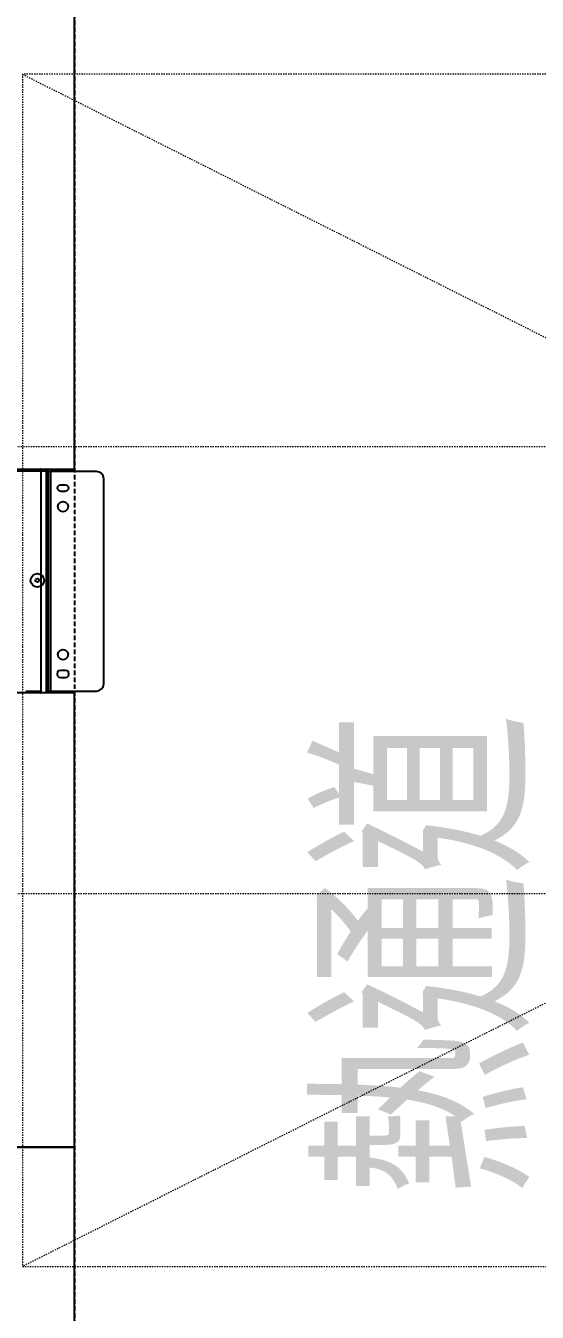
# Model space of a CAD drawing. Extents: x 225000 to 2157367, y 208400 to 840900.
# Drawn here: x 508460 to 509146, y 401341 to 403067 of the extents above; entities that cross this region are included whole.
import ezdxf

# ---------------------------------------------------------------- set-up
doc = ezdxf.new("R2010")
doc.units = 0
doc.header["$LTSCALE"] = 10
doc.linetypes.add('Data Center Layout_L20$0$HIDDENK1', pattern=[0.334, 0.167, -0.167])
doc.linetypes.add('XFDP20-DC-PH1$0$HIDDEN2', pattern=[0.1875, 0.125, -0.0625])
doc.layers.add('Data Center Layout_L20$0$ARC', color=252, linetype='Continuous', lineweight=0)
for name, color, linetype in [('XFDP20-DC-PH1$0$A-EQ (PH1)', 15, 'XFDP20-DC-PH1$0$HIDDEN2'), ('XFM2Q20-DC$0$M-HVAC-CEQPM', 22, 'Continuous'), ('XFM2Q20-DC$0$RACK-DC1-600X1200', 6, 'Continuous')]:
    doc.layers.add(name, color=color, linetype=linetype)
doc.styles.add('XFM2Q20-DC$0$XOL30-HVAC-EQ-L194205$0$Standard', font='txt.shx', dxfattribs={"width": 0.8, "bigfont": 'chineset.shx'})

# ---------------------------------------------------------------- blocks, each defined once
blk = doc.blocks.new('Data Center Layout_L20')
at = {"layer": 'Data Center Layout_L20$0$ARC', "linetype": 'Data Center Layout_L20$0$HIDDENK1'}
for p, q in [((508455.59, 203002.31), (511632.59, 201402.31)), ((511632.59, 203002.31), (508455.59, 201402.31)), ((509156.59, 202502.31), (507176.59, 202502.31)), ((509156.59, 201902.31), (507176.59, 201902.31))]:
    blk.add_line(p, q, dxfattribs=at)
blk.add_lwpolyline([(511632.59, 203002.31), (508455.59, 203002.31), (508455.59, 201402.31), (511632.59, 201402.31)], close=True, dxfattribs=at)
blk = doc.blocks.new('XFDP20-DC-PH1')
at = {"layer": 'XFDP20-DC-PH1$0$A-EQ (PH1)', "ltscale": 5, "elevation": 0}
blk.add_lwpolyline([(507325.6, 200654.5), (507325.6, 204302.3), (508525.6, 204302.3), (508525.6, 200654.5)], close=True, dxfattribs=at)
blk = doc.blocks.new('XFM2Q20-DC$0$43KW-ROW COOLER')
at = {"layer": 'XFM2Q20-DC$0$M-HVAC-CEQPM'}
for p, q in [((2185.3, -1392.6), (2184.9, -302.6)), ((1887.9, -1381.8), (1887.9, -1362.5)), ((1890, -1362.5), (1890, -1381.8)), ((2187.9, -1362.5), (2185.7, -1362.5)), ((2185.7, -1381.8), (2185.7, -1362.5)), ((2187.9, -1362.5), (2187.9, -1381.8)), ((1887.9, -1381.8), (1890, -1381.8)), ((2187.9, -1382.7), (1887.9, -1382.7)), ((1887.9, -1390.4), (1887.9, -1382.7)), ((1887.9, -1390.4), (2187.9, -1390.4)), ((2185.7, -1381.8), (2187.9, -1381.8)), ((2187.9, -1382.7), (2187.9, -1390.4))]:
    blk.add_line(p, q, dxfattribs=at)
for points in [[(2038.7, -1368.9), (2042.1, -1369.8), (2045.1, -1371.9), (2046.9, -1374.5), (2047.7, -1378), (2046.9, -1381.4), (2045.1, -1384.4), (2042.1, -1386.1), (2038.7, -1387), (2035.3, -1386.1), (2032.2, -1384.4), (2030.5, -1381.4), (2029.7, -1378), (2030.5, -1374.5), (2032.2, -1371.9), (2035.3, -1369.8), (2038.7, -1368.9), (2038.7, -1368.9)], [(2038.7, -1375.4), (2040.4, -1376.2), (2041.3, -1378), (2040.4, -1379.7), (2038.7, -1380.5), (2037, -1379.7), (2036.1, -1378), (2037, -1376.2), (2038.7, -1375.4), (2038.7, -1375.4)], [(1887.9, -1381.8), (1887.9, -1382.7)], [(1887.9, -1390.4), (1887.9, -1390)], [(1890, -1392.6), (1890, -1390.4), (1887.9, -1390.4)], [(1890, -1392.6), (1888.7, -1391.7), (1887.9, -1390.4)], [(1890, -1381.8), (1890, -1382.7)], [(1890, -1390.4), (1890, -1390)], [(1890, -1390.4), (1890, -1390)], [(1890, -1392.6), (1890, -1390.4)], [(2184.9, -1392.6), (1890, -1392.6), (1890, -1395.6)], [(2175, -1467.1), (2178.8, -1466.3), (2181.9, -1464.1), (2184, -1461.1), (2184.9, -1457.2), (2184.9, -1395.6), (1890, -1395.6)], [(1890, -1395.6), (1890, -1457.2), (1890.9, -1461.1), (1893, -1464.1), (1896, -1466.3), (1899.9, -1467.1)], [(2184.9, -1392.6), (2185.7, -1392.6), (2185.7, -1390.4)], [(2184.9, -1392.6), (2184.9, -1395.6)], [(2185.7, -1382.7), (2185.7, -1381.8)], [(2185.7, -1390.4), (2185.7, -1390)], [(2185.7, -1390.4), (2185.7, -1390)], [(2185.7, -1390.4), (2185.7, -1392.6)], [(2187.9, -1390.4), (2187, -1391.7), (2185.7, -1392.6)], [(2187.9, -1390.4), (2185.7, -1390.4)], [(2187.9, -1382.7), (2187.9, -1381.8)], [(2187.9, -1390.4), (2187.9, -1390)], [(1907.7, -1409.3), (1908.5, -1407.2), (1910.2, -1405.5), (1912.4, -1405), (1916.2, -1405.5), (1917.9, -1407.2), (1918.3, -1409.3), (1918.3, -1415.4), (1917.9, -1417.5), (1916.2, -1419.2), (1912.4, -1419.7), (1910.2, -1419.2), (1908.5, -1417.5), (1907.7, -1415.4), (1907.7, -1409.3), (1907.7, -1409.3)], [(1939, -1405.5), (1942.4, -1406.3), (1945, -1408.9), (1945.8, -1412.3), (1945, -1415.8), (1942.4, -1418.4), (1939, -1419.2), (1935.5, -1418.4), (1932.9, -1415.8), (1932.1, -1412.3), (1932.9, -1408.9), (1935.5, -1406.3), (1939, -1405.5), (1939, -1405.5)], [(2137.6, -1405.5), (2141, -1406.3), (2143.6, -1408.9), (2144.5, -1412.3), (2143.6, -1415.8), (2141, -1418.4), (2137.6, -1419.2), (2134.1, -1418.4), (2131.6, -1415.8), (2130.7, -1412.3), (2131.6, -1408.9), (2134.1, -1406.3), (2137.6, -1405.5), (2137.6, -1405.5)], [(2157.8, -1415.4), (2157.8, -1409.3), (2158.6, -1407.2), (2160.4, -1405.5), (2162.5, -1405), (2164.7, -1405.5), (2166.4, -1407.2), (2166.8, -1409.3), (2166.8, -1415.4), (2166.4, -1417.5), (2164.7, -1419.2), (2162.5, -1419.7), (2160.4, -1419.2), (2158.6, -1417.5), (2157.8, -1415.4), (2157.8, -1415.4)], [(1899.9, -1467.1), (2175, -1467.1)]]:
    blk.add_lwpolyline(points, dxfattribs=at)
blk = doc.blocks.new('XFM2Q20-DC')
at = {"layer": 'XFM2Q20-DC$0$RACK-DC1-600X1200', "elevation": 0}
for points in [[(508525.6, 202472.3), (508525.6, 203082.3), (507325.6, 203082.3), (507325.6, 202472.3)], [(508525.6, 201562.3), (508525.6, 202172.3), (507325.6, 202172.3), (507325.6, 201562.3)], [(508525.6, 200952.3), (508525.6, 201562.3), (507325.6, 201562.3), (507325.6, 200952.3)]]:
    blk.add_lwpolyline(points, close=True, dxfattribs=at)
at = {"rotation": 90}
blk.add_blockref('XFM2Q20-DC$0$43KW-ROW COOLER', (507097.6, 200284.4, 0), dxfattribs=at)
at = {"color": 53, "style": 'XFM2Q20-DC$0$XOL30-HVAC-EQ-L194205$0$Standard', "width": 0.8}
blk.add_text('熱通道', height=269.57, rotation=90, dxfattribs=at).set_placement((509135, 201496.9, 0))

msp = doc.modelspace()

# ---------------------------------------------------------------- block references
for name in ['Data Center Layout_L20', 'XFDP20-DC-PH1', 'XFM2Q20-DC']:
    msp.add_blockref(name, (0, 200000))

doc.saveas('drawing.dxf')
